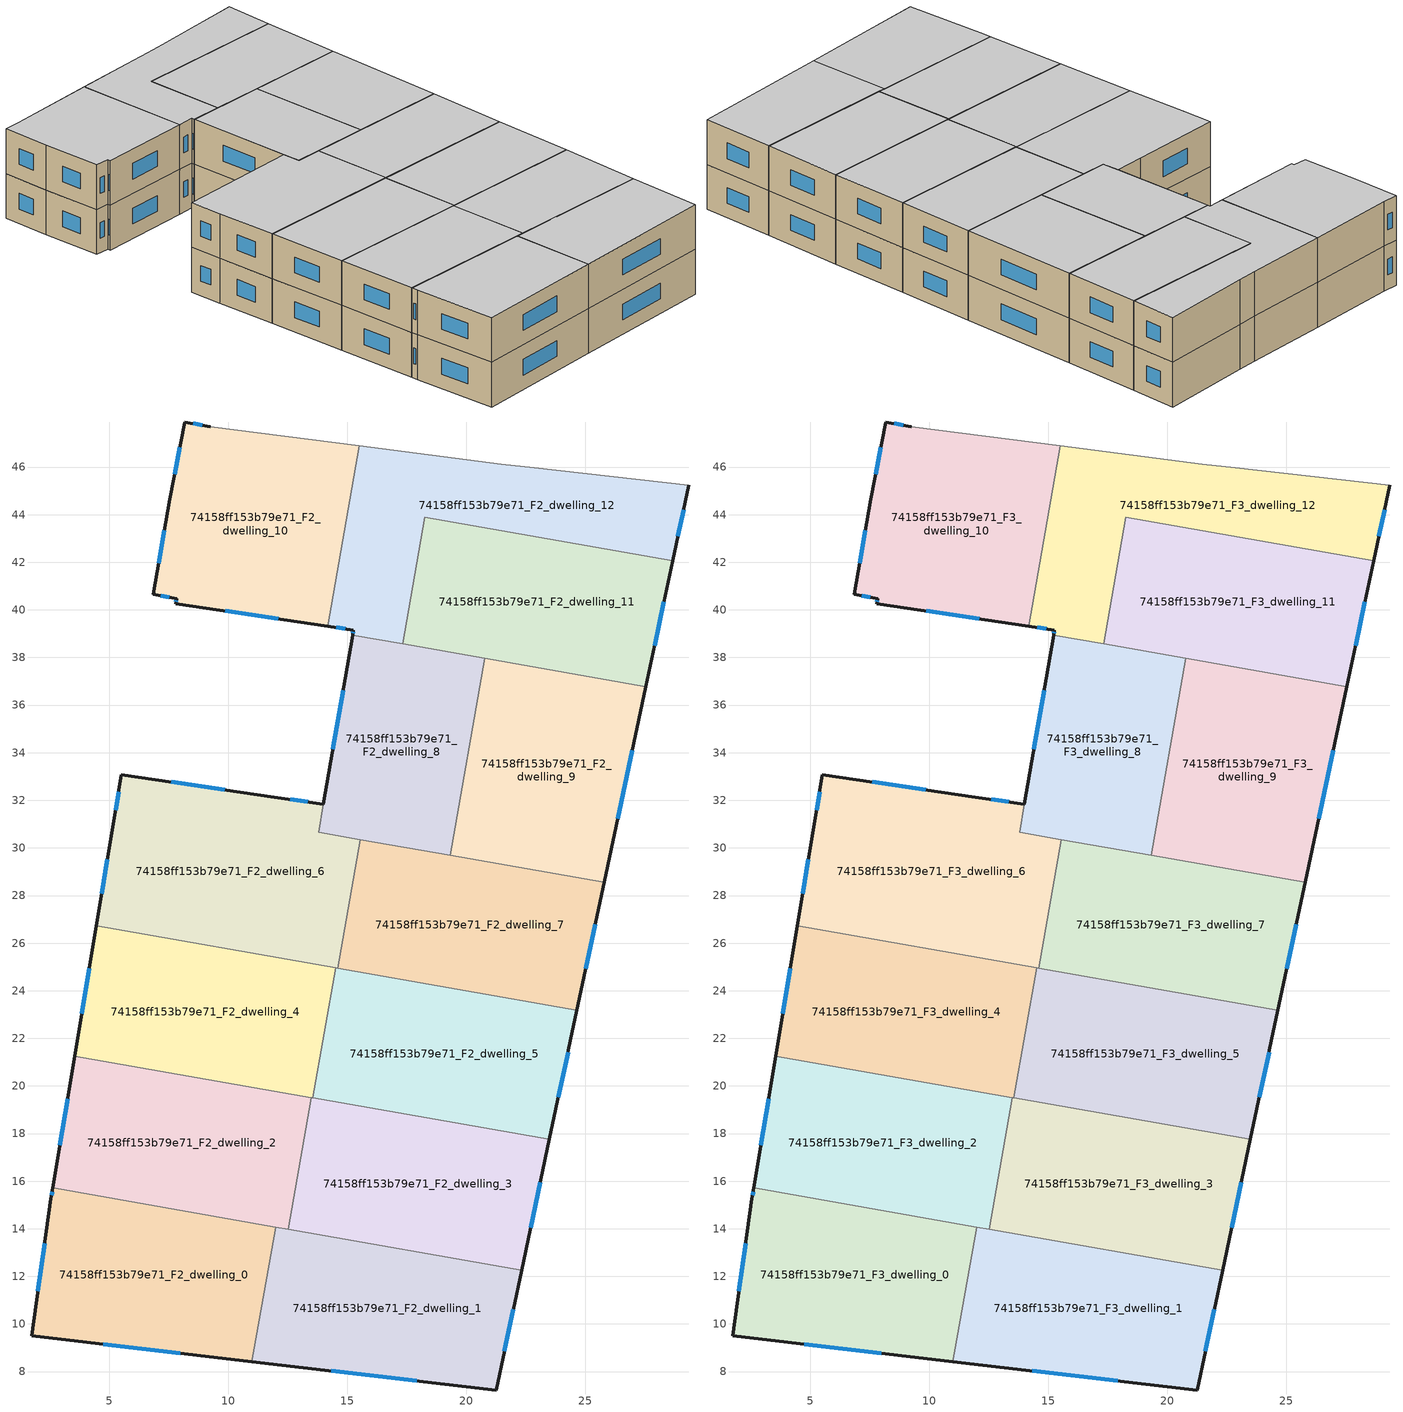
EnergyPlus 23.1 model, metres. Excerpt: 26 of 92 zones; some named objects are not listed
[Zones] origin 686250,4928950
74158ff153b79e71_F2_dwelling_0
 floor to 74158ff153b79e71_F1_dwelling_0 (EU_floor_Construction): 11.98,14.07 10.99,8.42 1.74,9.5 2.55,15.25 2.63,15.71 z6
 wall outside (EU_wall_Construction): 2.63,15.71 2.55,15.25 1.74,9.5 10.99,8.42 z6:9
 wall to 74158ff153b79e71_F2_dwelling_1 (EU_wall_Construction): 10.99,8.42 11.98,14.07 z6:9
 wall to 74158ff153b79e71_F2_dwelling_2 (EU_wall_Construction): 11.98,14.07 2.63,15.71 z6:9
 window (EU_Window_Construction): 4.75,9.15 7.98,8.77 / 2.29,13.38 2,11.37 / 2.6,15.56 2.57,15.4 z6.98:8.02
74158ff153b79e71_F2_dwelling_1
 floor to 74158ff153b79e71_F1_dwelling_1 (EU_floor_Construction): 22.32,12.25 21.25,7.22 10.99,8.42 11.98,14.07 z6
 wall outside (EU_wall_Construction): 10.99,8.42 21.25,7.22 22.32,12.25 z6:9
 wall to 74158ff153b79e71_F2_dwelling_3 (EU_wall_Construction): 22.32,12.25 12.51,13.98 z6:9
 wall to 74158ff153b79e71_F2_dwelling_2 (EU_wall_Construction): 12.51,13.98 11.99,14.07 z6:9
 window (EU_Window_Construction): 14.33,8.03 17.91,7.61 / 21.6,8.86 21.97,10.62 z6.98:8.02
74158ff153b79e71_F2_dwelling_10
 floor to 74158ff153b79e71_F1_dwelling_10 (EU_floor_Construction): 15.51,46.89 14.17,39.32 7.79,40.26 7.83,40.47 6.85,40.66 7.54,44.64 8.17,47.89 9.25,47.7 z6
 wall outside (EU_wall_Construction): 9.25,47.7 8.17,47.89 7.54,44.64 6.85,40.66 7.83,40.47 7.79,40.26 14.17,39.32 z6:9
 wall adiabatic (EU_wall_Construction): 15.51,46.89 9.25,47.7 z6:9
 wall to 74158ff153b79e71_F2_dwelling_12 (EU_wall_Construction): 14.17,39.32 15.51,46.89 z6:9
 window (EU_Window_Construction): 9.87,39.96 12.1,39.62 / 7.82,40.41 7.8,40.33 / 7.17,40.6 7.51,40.54 / 7.32,43.35 7.08,41.96 / 7.97,46.84 7.75,45.7 / 8.9,47.77 8.52,47.83 z6.98:8.02
74158ff153b79e71_F2_dwelling_11
 floor to 74158ff153b79e71_F1_dwelling_11 (EU_floor_Construction): 28.67,42.06 27.55,36.78 17.32,38.57 18.26,43.89 z6
 wall outside (EU_wall_Construction): 27.55,36.78 28.67,42.06 z6:9
 wall to 74158ff153b79e71_F2_dwelling_12 (EU_wall_Construction): 28.67,42.06 18.26,43.89 17.32,38.57 z6:9
 wall to 74158ff153b79e71_F2_dwelling_9 (EU_wall_Construction): 20.78,37.97 27.55,36.78 z6:9
 wall to 74158ff153b79e71_F2_dwelling_8 (EU_wall_Construction): 17.32,38.57 20.78,37.97 z6:9
 window (EU_Window_Construction): 27.91,38.5 28.31,40.34 z6.98:8.02
74158ff153b79e71_F2_dwelling_12
 floor to 74158ff153b79e71_F1_dwelling_12 (EU_floor_Construction): 29.35,45.24 28.67,42.06 18.26,43.89 17.32,38.57 15.22,38.94 15.26,39.15 14.17,39.32 15.51,46.89 21.46,46.12 22.86,45.96 z6
 wall outside (EU_wall_Construction): 28.67,42.06 29.35,45.24 / 14.17,39.32 15.26,39.15 15.22,38.94 z6:9
 wall adiabatic (EU_wall_Construction): 29.35,45.24 22.86,45.96 21.46,46.12 15.51,46.89 z6:9
 wall to 74158ff153b79e71_F2_dwelling_8 (EU_wall_Construction): 15.22,38.94 17.32,38.57 z6:9
 window (EU_Window_Construction): 28.89,43.09 29.13,44.21 / 15.25,39.09 15.24,39.01 / 14.53,39.26 14.91,39.21 z6.98:8.02
74158ff153b79e71_F2_dwelling_2
 floor to 74158ff153b79e71_F1_dwelling_2 (EU_floor_Construction): 13.48,19.51 12.51,13.98 2.63,15.71 3.55,21.25 z6
 wall outside (EU_wall_Construction): 3.55,21.25 2.63,15.71 z6:9
 wall to 74158ff153b79e71_F2_dwelling_3 (EU_wall_Construction): 12.51,13.98 13.48,19.51 z6:9
 wall to 74158ff153b79e71_F2_dwelling_4 (EU_wall_Construction): 13.48,19.51 3.55,21.25 z6:9
 window (EU_Window_Construction): 3.25,19.45 2.93,17.51 z6.98:8.02
74158ff153b79e71_F2_dwelling_3
 floor to 74158ff153b79e71_F1_dwelling_3 (EU_floor_Construction): 23.49,17.75 22.32,12.25 12.51,13.98 13.48,19.51 z6
 wall outside (EU_wall_Construction): 22.32,12.25 23.49,17.75 z6:9
 wall to 74158ff153b79e71_F2_dwelling_5 (EU_wall_Construction): 23.49,17.75 13.56,19.5 z6:9
 wall to 74158ff153b79e71_F2_dwelling_4 (EU_wall_Construction): 13.56,19.5 13.48,19.51 z6:9
 window (EU_Window_Construction): 22.7,14.04 23.11,15.96 z6.98:8.02
74158ff153b79e71_F2_dwelling_4
 floor to 74158ff153b79e71_F1_dwelling_4 (EU_floor_Construction): 14.52,24.96 13.56,19.5 3.55,21.25 4.46,26.73 z6
 wall outside (EU_wall_Construction): 4.46,26.73 3.55,21.25 z6:9
 wall to 74158ff153b79e71_F2_dwelling_5 (EU_wall_Construction): 13.56,19.5 14.52,24.96 z6:9
 wall to 74158ff153b79e71_F2_dwelling_6 (EU_wall_Construction): 14.52,24.96 4.46,26.73 z6:9
 window (EU_Window_Construction): 4.16,24.95 3.85,23.04 z6.98:8.02
74158ff153b79e71_F2_dwelling_5
 floor to 74158ff153b79e71_F1_dwelling_5 (EU_floor_Construction): 24.65,23.18 23.49,17.75 13.56,19.5 14.52,24.96 z6
 wall outside (EU_wall_Construction): 23.49,17.75 24.65,23.18 z6:9
 wall to 74158ff153b79e71_F2_dwelling_7 (EU_wall_Construction): 24.65,23.18 14.59,24.95 z6:9
 wall to 74158ff153b79e71_F2_dwelling_6 (EU_wall_Construction): 14.59,24.95 14.52,24.96 z6:9
 window (EU_Window_Construction): 23.87,19.52 24.27,21.42 z6.98:8.02
74158ff153b79e71_F2_dwelling_6
 floor to 74158ff153b79e71_F1_dwelling_6 (EU_floor_Construction): 14,31.83 13.8,30.66 15.54,30.35 14.59,24.95 4.46,26.73 5.15,30.87 5.51,33.08 11.94,32.13 z6
 wall outside (EU_wall_Construction): 14,31.83 11.94,32.13 5.51,33.08 5.15,30.87 4.46,26.73 z6:9
 wall to 74158ff153b79e71_F2_dwelling_8 (EU_wall_Construction): 13.8,30.66 14,31.83 / 15.54,30.35 13.8,30.65 z6:9
 wall to 74158ff153b79e71_F2_dwelling_7 (EU_wall_Construction): 14.59,24.95 15.54,30.35 z6:9
 window (EU_Window_Construction): 4.93,29.52 4.69,28.07 / 5.39,32.36 5.27,31.59 / 9.85,32.44 7.6,32.78 / 13.33,31.93 12.61,32.04 z6.98:8.02
74158ff153b79e71_F2_dwelling_7
 floor to 74158ff153b79e71_F1_dwelling_7 (EU_floor_Construction): 25.79,28.55 24.65,23.18 14.59,24.95 15.54,30.35 z6
 wall outside (EU_wall_Construction): 24.65,23.18 25.79,28.55 z6:9
 wall to 74158ff153b79e71_F2_dwelling_9 (EU_wall_Construction): 25.79,28.55 19.32,29.68 z6:9
 wall to 74158ff153b79e71_F2_dwelling_8 (EU_wall_Construction): 19.32,29.68 15.54,30.35 z6:9
 window (EU_Window_Construction): 25.02,24.93 25.42,26.8 z6.98:8.02
74158ff153b79e71_F2_dwelling_8
 floor to 74158ff153b79e71_F1_dwelling_8 (EU_floor_Construction): 20.78,37.97 19.32,29.68 13.8,30.65 15.22,38.94 z6
 wall outside (EU_wall_Construction): 15.22,38.94 14,31.84 z6:9
 wall to 74158ff153b79e71_F2_dwelling_9 (EU_wall_Construction): 19.32,29.68 20.78,37.97 z6:9
 window (EU_Window_Construction): 14.83,36.63 14.4,34.15 z6.98:8.02
74158ff153b79e71_F2_dwelling_9
 floor to 74158ff153b79e71_F1_dwelling_9 (EU_floor_Construction): 27.55,36.78 25.79,28.55 19.32,29.68 20.78,37.97 z6
 wall outside (EU_wall_Construction): 25.79,28.55 27.55,36.78 z6:9
 window (EU_Window_Construction): 26.36,31.22 26.98,34.1 z6.98:8.02
74158ff153b79e71_F3_dwelling_0
 floor to 74158ff153b79e71_F2_dwelling_0 (EU_floor_Construction): 11.98,14.07 10.99,8.42 1.74,9.5 2.55,15.25 2.63,15.71 z9
 wall outside (EU_wall_Construction): 2.63,15.71 2.55,15.25 1.74,9.5 10.99,8.42 z9:12
 wall to 74158ff153b79e71_F3_dwelling_1 (EU_wall_Construction): 10.99,8.42 11.98,14.07 z9:12
 wall to 74158ff153b79e71_F3_dwelling_2 (EU_wall_Construction): 11.98,14.07 2.63,15.71 z9:12
 window (EU_Window_Construction): 4.75,9.15 7.98,8.77 / 2.29,13.38 2,11.37 / 2.6,15.56 2.57,15.4 z9.98:11.02
 ceiling to 74158ff153b79e71_F4_dwelling_0 (EU_floor_Construction): 10.99,8.42 11.98,14.07 2.63,15.71 2.55,15.25 1.74,9.5 z12
74158ff153b79e71_F3_dwelling_1
 floor to 74158ff153b79e71_F2_dwelling_1 (EU_floor_Construction): 22.32,12.25 21.25,7.22 10.99,8.42 11.98,14.07 z9
 wall outside (EU_wall_Construction): 10.99,8.42 21.25,7.22 22.32,12.25 z9:12
 wall to 74158ff153b79e71_F3_dwelling_3 (EU_wall_Construction): 22.32,12.25 12.51,13.98 z9:12
 wall to 74158ff153b79e71_F3_dwelling_2 (EU_wall_Construction): 12.51,13.98 11.99,14.07 z9:12
 window (EU_Window_Construction): 14.33,8.03 17.91,7.61 / 21.6,8.86 21.97,10.62 z9.98:11.02
 ceiling to 74158ff153b79e71_F4_dwelling_1 (EU_floor_Construction): 21.25,7.22 22.32,12.25 11.98,14.07 10.99,8.42 z12
74158ff153b79e71_F3_dwelling_10
 floor to 74158ff153b79e71_F2_dwelling_10 (EU_floor_Construction): 15.51,46.89 14.17,39.32 7.79,40.26 7.83,40.47 6.85,40.66 7.54,44.64 8.17,47.89 9.25,47.7 z9
 wall outside (EU_wall_Construction): 9.25,47.7 8.17,47.89 7.54,44.64 6.85,40.66 7.83,40.47 7.79,40.26 14.17,39.32 z9:12
 wall adiabatic (EU_wall_Construction): 15.51,46.89 9.25,47.7 z9:12
 wall to 74158ff153b79e71_F3_dwelling_12 (EU_wall_Construction): 14.17,39.32 15.51,46.89 z9:12
 window (EU_Window_Construction): 9.87,39.96 12.1,39.62 / 7.82,40.41 7.8,40.33 / 7.17,40.6 7.51,40.54 / 7.32,43.35 7.08,41.96 / 7.97,46.84 7.75,45.7 / 8.9,47.77 8.52,47.83 z9.98:11.02
 ceiling to 74158ff153b79e71_F4_dwelling_10 (EU_floor_Construction): 14.17,39.32 15.51,46.89 9.25,47.7 8.17,47.89 7.54,44.64 6.85,40.66 7.83,40.47 7.79,40.26 z12
74158ff153b79e71_F3_dwelling_11
 floor to 74158ff153b79e71_F2_dwelling_11 (EU_floor_Construction): 28.67,42.06 27.55,36.78 17.32,38.57 18.26,43.89 z9
 wall outside (EU_wall_Construction): 27.55,36.78 28.67,42.06 z9:12
 wall to 74158ff153b79e71_F3_dwelling_12 (EU_wall_Construction): 28.67,42.06 18.26,43.89 17.32,38.57 z9:12
 wall to 74158ff153b79e71_F3_dwelling_9 (EU_wall_Construction): 20.78,37.97 27.55,36.78 z9:12
 wall to 74158ff153b79e71_F3_dwelling_8 (EU_wall_Construction): 17.32,38.57 20.78,37.97 z9:12
 window (EU_Window_Construction): 27.91,38.5 28.31,40.34 z9.98:11.02
 ceiling to 74158ff153b79e71_F4_dwelling_11 (EU_floor_Construction): 27.55,36.78 28.67,42.06 18.26,43.89 17.32,38.57 z12
74158ff153b79e71_F3_dwelling_12
 floor to 74158ff153b79e71_F2_dwelling_12 (EU_floor_Construction): 29.35,45.24 28.67,42.06 18.26,43.89 17.32,38.57 15.22,38.94 15.26,39.15 14.17,39.32 15.51,46.89 21.46,46.12 22.86,45.96 z9
 wall outside (EU_wall_Construction): 28.67,42.06 29.35,45.24 / 14.17,39.32 15.26,39.15 15.22,38.94 z9:12
 wall adiabatic (EU_wall_Construction): 29.35,45.24 22.86,45.96 21.46,46.12 15.51,46.89 z9:12
 wall to 74158ff153b79e71_F3_dwelling_8 (EU_wall_Construction): 15.22,38.94 17.32,38.57 z9:12
 window (EU_Window_Construction): 28.89,43.09 29.13,44.21 / 15.25,39.09 15.24,39.01 / 14.53,39.26 14.91,39.21 z9.98:11.02
 ceiling to 74158ff153b79e71_F4_dwelling_12 (EU_floor_Construction): 28.67,42.06 29.35,45.24 22.86,45.96 21.46,46.12 15.51,46.89 14.17,39.32 15.26,39.15 15.22,38.94 17.32,38.57 18.26,43.89 z12
74158ff153b79e71_F3_dwelling_2
 floor to 74158ff153b79e71_F2_dwelling_2 (EU_floor_Construction): 13.48,19.51 12.51,13.98 2.63,15.71 3.55,21.25 z9
 wall outside (EU_wall_Construction): 3.55,21.25 2.63,15.71 z9:12
 wall to 74158ff153b79e71_F3_dwelling_3 (EU_wall_Construction): 12.51,13.98 13.48,19.51 z9:12
 wall to 74158ff153b79e71_F3_dwelling_4 (EU_wall_Construction): 13.48,19.51 3.55,21.25 z9:12
 window (EU_Window_Construction): 3.25,19.45 2.93,17.51 z9.98:11.02
 ceiling to 74158ff153b79e71_F4_dwelling_2 (EU_floor_Construction): 12.51,13.98 13.48,19.51 3.55,21.25 2.63,15.71 z12
74158ff153b79e71_F3_dwelling_3
 floor to 74158ff153b79e71_F2_dwelling_3 (EU_floor_Construction): 23.49,17.75 22.32,12.25 12.51,13.98 13.48,19.51 z9
 wall outside (EU_wall_Construction): 22.32,12.25 23.49,17.75 z9:12
 wall to 74158ff153b79e71_F3_dwelling_5 (EU_wall_Construction): 23.49,17.75 13.56,19.5 z9:12
 wall to 74158ff153b79e71_F3_dwelling_4 (EU_wall_Construction): 13.56,19.5 13.48,19.51 z9:12
 window (EU_Window_Construction): 22.7,14.04 23.11,15.96 z9.98:11.02
 ceiling to 74158ff153b79e71_F4_dwelling_3 (EU_floor_Construction): 22.32,12.25 23.49,17.75 13.48,19.51 12.51,13.98 z12
74158ff153b79e71_F3_dwelling_4
 floor to 74158ff153b79e71_F2_dwelling_4 (EU_floor_Construction): 14.52,24.96 13.56,19.5 3.55,21.25 4.46,26.73 z9
 wall outside (EU_wall_Construction): 4.46,26.73 3.55,21.25 z9:12
 wall to 74158ff153b79e71_F3_dwelling_5 (EU_wall_Construction): 13.56,19.5 14.52,24.96 z9:12
 wall to 74158ff153b79e71_F3_dwelling_6 (EU_wall_Construction): 14.52,24.96 4.46,26.73 z9:12
 window (EU_Window_Construction): 4.16,24.95 3.85,23.04 z9.98:11.02
 ceiling to 74158ff153b79e71_F4_dwelling_4 (EU_floor_Construction): 13.56,19.5 14.52,24.96 4.46,26.73 3.55,21.25 z12
74158ff153b79e71_F3_dwelling_5
 floor to 74158ff153b79e71_F2_dwelling_5 (EU_floor_Construction): 24.65,23.18 23.49,17.75 13.56,19.5 14.52,24.96 z9
 wall outside (EU_wall_Construction): 23.49,17.75 24.65,23.18 z9:12
 wall to 74158ff153b79e71_F3_dwelling_7 (EU_wall_Construction): 24.65,23.18 14.59,24.95 z9:12
 wall to 74158ff153b79e71_F3_dwelling_6 (EU_wall_Construction): 14.59,24.95 14.52,24.96 z9:12
 window (EU_Window_Construction): 23.87,19.52 24.27,21.42 z9.98:11.02
 ceiling to 74158ff153b79e71_F4_dwelling_5 (EU_floor_Construction): 23.49,17.75 24.65,23.18 14.52,24.96 13.56,19.5 z12
74158ff153b79e71_F3_dwelling_6
 floor to 74158ff153b79e71_F2_dwelling_6 (EU_floor_Construction): 14,31.83 13.8,30.66 15.54,30.35 14.59,24.95 4.46,26.73 5.15,30.87 5.51,33.08 11.94,32.13 z9
 wall outside (EU_wall_Construction): 14,31.83 11.94,32.13 5.51,33.08 5.15,30.87 4.46,26.73 z9:12
 wall to 74158ff153b79e71_F3_dwelling_8 (EU_wall_Construction): 13.8,30.66 14,31.83 / 15.54,30.35 13.8,30.65 z9:12
 wall to 74158ff153b79e71_F3_dwelling_7 (EU_wall_Construction): 14.59,24.95 15.54,30.35 z9:12
 window (EU_Window_Construction): 4.93,29.52 4.69,28.07 / 5.39,32.36 5.27,31.59 / 9.85,32.44 7.6,32.78 / 13.33,31.93 12.61,32.04 z9.98:11.02
 ceiling to 74158ff153b79e71_F4_dwelling_6 (EU_floor_Construction): 14.59,24.95 15.54,30.35 13.8,30.66 14,31.83 11.94,32.13 5.51,33.08 5.15,30.87 4.46,26.73 z12
74158ff153b79e71_F3_dwelling_7
 floor to 74158ff153b79e71_F2_dwelling_7 (EU_floor_Construction): 25.79,28.55 24.65,23.18 14.59,24.95 15.54,30.35 z9
 wall outside (EU_wall_Construction): 24.65,23.18 25.79,28.55 z9:12
 wall to 74158ff153b79e71_F3_dwelling_9 (EU_wall_Construction): 25.79,28.55 19.32,29.68 z9:12
 wall to 74158ff153b79e71_F3_dwelling_8 (EU_wall_Construction): 19.32,29.68 15.54,30.35 z9:12
 window (EU_Window_Construction): 25.02,24.93 25.42,26.8 z9.98:11.02
 ceiling to 74158ff153b79e71_F4_dwelling_7 (EU_floor_Construction): 24.65,23.18 25.79,28.55 15.54,30.35 14.59,24.95 z12
74158ff153b79e71_F3_dwelling_8
 floor to 74158ff153b79e71_F2_dwelling_8 (EU_floor_Construction): 20.78,37.97 19.32,29.68 13.8,30.65 15.22,38.94 z9
 wall outside (EU_wall_Construction): 15.22,38.94 14,31.84 z9:12
 wall to 74158ff153b79e71_F3_dwelling_9 (EU_wall_Construction): 19.32,29.68 20.78,37.97 z9:12
 window (EU_Window_Construction): 14.83,36.63 14.4,34.15 z9.98:11.02
 ceiling to 74158ff153b79e71_F4_dwelling_8 (EU_floor_Construction): 19.32,29.68 20.78,37.97 15.22,38.94 13.8,30.65 z12
74158ff153b79e71_F3_dwelling_9
 floor to 74158ff153b79e71_F2_dwelling_9 (EU_floor_Construction): 27.55,36.78 25.79,28.55 19.32,29.68 20.78,37.97 z9
 wall outside (EU_wall_Construction): 25.79,28.55 27.55,36.78 z9:12
 window (EU_Window_Construction): 26.36,31.22 26.98,34.1 z9.98:11.02
 ceiling to 74158ff153b79e71_F4_dwelling_9 (EU_floor_Construction): 25.79,28.55 27.55,36.78 20.78,37.97 19.32,29.68 z12
[Building]
EU S2 Campaign: North Axis=0; Terrain=City; Solar Distribution=FullExterior
[Site:Location]
Bologna: Latitude=44.5; Longitude=11.25; Time Zone=1; Elevation=37
[SizingPeriod:WeatherFileDays]
AnnualSizingPeriod: Begin Month=1; Begin Day of Month=1; End Month=12; End Day of Month=31; Day of Week for Start Day=Monday; Use Weather File Daylight Saving Period=No; Use Weather File Rain and Snow Indicators=No
[MATERIAL]
EU_InternalMass_Material: Roughness=MediumRough; Thickness=0.1; Conductivity=1; Density=1800; Specific Heat=900; Thermal Absorptance=0.9; Solar Absorptance=0.7; Visible Absorptance=0.7
[MATERIAL:NOMASS] Roughness=MediumRough; Thermal Absorptance=0.9; Solar Absorptance=0.7; Visible Absorptance=0.7
Name | Thermal Resistance
EU_wall_NoMass | 0.905828
EU_floor_NoMass | 0.67114
[WINDOWMATERIAL:SIMPLEGLAZINGSYSTEM]
EU_Window_SimpleGlazing: UFactor=4.52486; Solar Heat Gain Coefficient=0.85; Visible Transmittance=0.85
[CONSTRUCTION]
EU_wall_Construction: EU_wall_NoMass
EU_floor_Construction: EU_floor_NoMass
EU_Window_Construction: EU_Window_SimpleGlazing
EU_InternalMass_Construction: EU_InternalMass_Material
[ZONE] Type=1; Multiplier=1; Ceiling Height=autocalculate; Floor Area=autocalculate; Part of Total Floor Area=Yes
Name | Volume
74158ff153b79e71_F2_dwelling_0; 74158ff153b79e71_F3_dwelling_0 | 169.564
74158ff153b79e71_F2_dwelling_1; 74158ff153b79e71_F3_dwelling_1 | 169.556
74158ff153b79e71_F2_dwelling_10; 74158ff153b79e71_F3_dwelling_10; 74158ff153b79e71_F2_dwelling_9; 74158ff153b79e71_F3_dwelling_9 | 169.582
74158ff153b79e71_F2_dwelling_11; 74158ff153b79e71_F3_dwelling_11; 74158ff153b79e71_F2_dwelling_2; 74158ff153b79e71_F3_dwelling_2 | 169.586
74158ff153b79e71_F2_dwelling_12; 74158ff153b79e71_F3_dwelling_12 | 169.594
74158ff153b79e71_F2_dwelling_3; 74158ff153b79e71_F3_dwelling_3 | 169.589
74158ff153b79e71_F2_dwelling_4; 74158ff153b79e71_F3_dwelling_4 | 169.592
74158ff153b79e71_F2_dwelling_5; 74158ff153b79e71_F3_dwelling_5 | 169.6
74158ff153b79e71_F2_dwelling_6; 74158ff153b79e71_F3_dwelling_6 | 197.259
74158ff153b79e71_F2_dwelling_7; 74158ff153b79e71_F3_dwelling_7 | 169.577
74158ff153b79e71_F2_dwelling_8; 74158ff153b79e71_F3_dwelling_8 | 141.859
[INTERNALMASS] Construction=EU_InternalMass_Construction
Name | Zone or ZoneList | Surface Area
74158ff153b79e71_F2_dwelling_0_EU_InternalMass | 74158ff153b79e71_F2_dwelling_0 | 56.521
74158ff153b79e71_F2_dwelling_1_EU_InternalMass | 74158ff153b79e71_F2_dwelling_1 | 56.5182
74158ff153b79e71_F2_dwelling_2_EU_InternalMass | 74158ff153b79e71_F2_dwelling_2 | 56.5286
74158ff153b79e71_F2_dwelling_3_EU_InternalMass | 74158ff153b79e71_F2_dwelling_3 | 56.5304
74158ff153b79e71_F2_dwelling_4_EU_InternalMass | 74158ff153b79e71_F2_dwelling_4 | 56.5289
74158ff153b79e71_F2_dwelling_5_EU_InternalMass | 74158ff153b79e71_F2_dwelling_5 | 56.5329
74158ff153b79e71_F2_dwelling_6_EU_InternalMass | 74158ff153b79e71_F2_dwelling_6 | 65.7533
74158ff153b79e71_F2_dwelling_7_EU_InternalMass | 74158ff153b79e71_F2_dwelling_7 | 56.525
74158ff153b79e71_F2_dwelling_8_EU_InternalMass | 74158ff153b79e71_F2_dwelling_8 | 47.3033
74158ff153b79e71_F2_dwelling_9_EU_InternalMass | 74158ff153b79e71_F2_dwelling_9 | 56.5257
74158ff153b79e71_F2_dwelling_10_EU_InternalMass | 74158ff153b79e71_F2_dwelling_10 | 56.5282
74158ff153b79e71_F2_dwelling_11_EU_InternalMass | 74158ff153b79e71_F2_dwelling_11 | 56.5307
74158ff153b79e71_F2_dwelling_12_EU_InternalMass | 74158ff153b79e71_F2_dwelling_12 | 56.5314
74158ff153b79e71_F3_dwelling_0_EU_InternalMass | 74158ff153b79e71_F3_dwelling_0 | 56.521
74158ff153b79e71_F3_dwelling_1_EU_InternalMass | 74158ff153b79e71_F3_dwelling_1 | 56.5182
74158ff153b79e71_F3_dwelling_2_EU_InternalMass | 74158ff153b79e71_F3_dwelling_2 | 56.5286
74158ff153b79e71_F3_dwelling_3_EU_InternalMass | 74158ff153b79e71_F3_dwelling_3 | 56.5304
74158ff153b79e71_F3_dwelling_4_EU_InternalMass | 74158ff153b79e71_F3_dwelling_4 | 56.5289
74158ff153b79e71_F3_dwelling_5_EU_InternalMass | 74158ff153b79e71_F3_dwelling_5 | 56.5329
74158ff153b79e71_F3_dwelling_6_EU_InternalMass | 74158ff153b79e71_F3_dwelling_6 | 65.7533
74158ff153b79e71_F3_dwelling_7_EU_InternalMass | 74158ff153b79e71_F3_dwelling_7 | 56.525
74158ff153b79e71_F3_dwelling_8_EU_InternalMass | 74158ff153b79e71_F3_dwelling_8 | 47.3033
74158ff153b79e71_F3_dwelling_9_EU_InternalMass | 74158ff153b79e71_F3_dwelling_9 | 56.5257
74158ff153b79e71_F3_dwelling_10_EU_InternalMass | 74158ff153b79e71_F3_dwelling_10 | 56.5282
74158ff153b79e71_F3_dwelling_11_EU_InternalMass | 74158ff153b79e71_F3_dwelling_11 | 56.5307
74158ff153b79e71_F3_dwelling_12_EU_InternalMass | 74158ff153b79e71_F3_dwelling_12 | 56.5314
[OTHEREQUIPMENT] Fuel Type=Electricity; Design Level Calculation Method=Watts/Area; Power per Zone Floor Area=1; Fraction Latent=0; Fraction Radiant=0; Fraction Lost=0; Carbon Dioxide Generation Rate=0; EndUse Subcategory=EU_Step8_InternalGains
Name | Zone or ZoneList or Space or SpaceList | Schedule
EU_Step8_InternalGain_74158ff153b79e71_F2_dwelling_0_f000 | 74158ff153b79e71_F2_dwelling_0 | EU_Step8_GainSchedule_74158ff153b79e71_F2_dwelling_0_f000
EU_Step8_InternalGain_74158ff153b79e71_F2_dwelling_1_f000 | 74158ff153b79e71_F2_dwelling_1 | EU_Step8_GainSchedule_74158ff153b79e71_F2_dwelling_1_f000
EU_Step8_InternalGain_74158ff153b79e71_F2_dwelling_2_f000 | 74158ff153b79e71_F2_dwelling_2 | EU_Step8_GainSchedule_74158ff153b79e71_F2_dwelling_2_f000
EU_Step8_InternalGain_74158ff153b79e71_F2_dwelling_3_f000 | 74158ff153b79e71_F2_dwelling_3 | EU_Step8_GainSchedule_74158ff153b79e71_F2_dwelling_3_f000
EU_Step8_InternalGain_74158ff153b79e71_F2_dwelling_4_f000 | 74158ff153b79e71_F2_dwelling_4 | EU_Step8_GainSchedule_74158ff153b79e71_F2_dwelling_4_f000
EU_Step8_InternalGain_74158ff153b79e71_F2_dwelling_5_f000 | 74158ff153b79e71_F2_dwelling_5 | EU_Step8_GainSchedule_74158ff153b79e71_F2_dwelling_5_f000
EU_Step8_InternalGain_74158ff153b79e71_F2_dwelling_6_f000 | 74158ff153b79e71_F2_dwelling_6 | EU_Step8_GainSchedule_74158ff153b79e71_F2_dwelling_6_f000
EU_Step8_InternalGain_74158ff153b79e71_F2_dwelling_7_f000 | 74158ff153b79e71_F2_dwelling_7 | EU_Step8_GainSchedule_74158ff153b79e71_F2_dwelling_7_f000
EU_Step8_InternalGain_74158ff153b79e71_F2_dwelling_8_f000 | 74158ff153b79e71_F2_dwelling_8 | EU_Step8_GainSchedule_74158ff153b79e71_F2_dwelling_8_f000
EU_Step8_InternalGain_74158ff153b79e71_F2_dwelling_9_f000 | 74158ff153b79e71_F2_dwelling_9 | EU_Step8_GainSchedule_74158ff153b79e71_F2_dwelling_9_f000
EU_Step8_InternalGain_74158ff153b79e71_F2_dwelling_10_f000 | 74158ff153b79e71_F2_dwelling_10 | EU_Step8_GainSchedule_74158ff153b79e71_F2_dwelling_10_f000
EU_Step8_InternalGain_74158ff153b79e71_F2_dwelling_11_f000 | 74158ff153b79e71_F2_dwelling_11 | EU_Step8_GainSchedule_74158ff153b79e71_F2_dwelling_11_f000
EU_Step8_InternalGain_74158ff153b79e71_F2_dwelling_12_f000 | 74158ff153b79e71_F2_dwelling_12 | EU_Step8_GainSchedule_74158ff153b79e71_F2_dwelling_12_f000
EU_Step8_InternalGain_74158ff153b79e71_F3_dwelling_0_f000 | 74158ff153b79e71_F3_dwelling_0 | EU_Step8_GainSchedule_74158ff153b79e71_F3_dwelling_0_f000
EU_Step8_InternalGain_74158ff153b79e71_F3_dwelling_1_f000 | 74158ff153b79e71_F3_dwelling_1 | EU_Step8_GainSchedule_74158ff153b79e71_F3_dwelling_1_f000
EU_Step8_InternalGain_74158ff153b79e71_F3_dwelling_2_f000 | 74158ff153b79e71_F3_dwelling_2 | EU_Step8_GainSchedule_74158ff153b79e71_F3_dwelling_2_f000
EU_Step8_InternalGain_74158ff153b79e71_F3_dwelling_3_f000 | 74158ff153b79e71_F3_dwelling_3 | EU_Step8_GainSchedule_74158ff153b79e71_F3_dwelling_3_f000
EU_Step8_InternalGain_74158ff153b79e71_F3_dwelling_4_f000 | 74158ff153b79e71_F3_dwelling_4 | EU_Step8_GainSchedule_74158ff153b79e71_F3_dwelling_4_f000
EU_Step8_InternalGain_74158ff153b79e71_F3_dwelling_5_f000 | 74158ff153b79e71_F3_dwelling_5 | EU_Step8_GainSchedule_74158ff153b79e71_F3_dwelling_5_f000
EU_Step8_InternalGain_74158ff153b79e71_F3_dwelling_6_f000 | 74158ff153b79e71_F3_dwelling_6 | EU_Step8_GainSchedule_74158ff153b79e71_F3_dwelling_6_f000
EU_Step8_InternalGain_74158ff153b79e71_F3_dwelling_7_f000 | 74158ff153b79e71_F3_dwelling_7 | EU_Step8_GainSchedule_74158ff153b79e71_F3_dwelling_7_f000
EU_Step8_InternalGain_74158ff153b79e71_F3_dwelling_8_f000 | 74158ff153b79e71_F3_dwelling_8 | EU_Step8_GainSchedule_74158ff153b79e71_F3_dwelling_8_f000
EU_Step8_InternalGain_74158ff153b79e71_F3_dwelling_9_f000 | 74158ff153b79e71_F3_dwelling_9 | EU_Step8_GainSchedule_74158ff153b79e71_F3_dwelling_9_f000
EU_Step8_InternalGain_74158ff153b79e71_F3_dwelling_10_f000 | 74158ff153b79e71_F3_dwelling_10 | EU_Step8_GainSchedule_74158ff153b79e71_F3_dwelling_10_f000
EU_Step8_InternalGain_74158ff153b79e71_F3_dwelling_11_f000 | 74158ff153b79e71_F3_dwelling_11 | EU_Step8_GainSchedule_74158ff153b79e71_F3_dwelling_11_f000
EU_Step8_InternalGain_74158ff153b79e71_F3_dwelling_12_f000 | 74158ff153b79e71_F3_dwelling_12 | EU_Step8_GainSchedule_74158ff153b79e71_F3_dwelling_12_f000
[ZONEVENTILATION:DESIGNFLOWRATE] Schedule=EU_AlwaysOn; Design Flow Rate Calculation Method=AirChanges/Hour; Air Changes per Hour=0.73129; Ventilation Type=Natural; Fan Pressure Rise=0; Fan Total Efficiency=1; Constant Term Coefficient=1; Temperature Term Coefficient=0; Velocity Term Coefficient=0; Velocity Squared Term Coefficient=0; Minimum Indoor Temperature=-100; Maximum Indoor Temperature=100; Delta Temperature=-100; Minimum Outdoor Temperature=-100; Maximum Outdoor Temperature=100; Maximum Wind Speed=40
Name | Zone or ZoneList or Space or SpaceList
EU_ConstantAir_74158ff153b79e71_F2_dwelling_0 | 74158ff153b79e71_F2_dwelling_0
EU_ConstantAir_74158ff153b79e71_F2_dwelling_1 | 74158ff153b79e71_F2_dwelling_1
EU_ConstantAir_74158ff153b79e71_F2_dwelling_2 | 74158ff153b79e71_F2_dwelling_2
EU_ConstantAir_74158ff153b79e71_F2_dwelling_3 | 74158ff153b79e71_F2_dwelling_3
EU_ConstantAir_74158ff153b79e71_F2_dwelling_4 | 74158ff153b79e71_F2_dwelling_4
EU_ConstantAir_74158ff153b79e71_F2_dwelling_5 | 74158ff153b79e71_F2_dwelling_5
EU_ConstantAir_74158ff153b79e71_F2_dwelling_6 | 74158ff153b79e71_F2_dwelling_6
EU_ConstantAir_74158ff153b79e71_F2_dwelling_7 | 74158ff153b79e71_F2_dwelling_7
EU_ConstantAir_74158ff153b79e71_F2_dwelling_8 | 74158ff153b79e71_F2_dwelling_8
EU_ConstantAir_74158ff153b79e71_F2_dwelling_9 | 74158ff153b79e71_F2_dwelling_9
EU_ConstantAir_74158ff153b79e71_F2_dwelling_10 | 74158ff153b79e71_F2_dwelling_10
EU_ConstantAir_74158ff153b79e71_F2_dwelling_11 | 74158ff153b79e71_F2_dwelling_11
EU_ConstantAir_74158ff153b79e71_F2_dwelling_12 | 74158ff153b79e71_F2_dwelling_12
EU_ConstantAir_74158ff153b79e71_F3_dwelling_0 | 74158ff153b79e71_F3_dwelling_0
EU_ConstantAir_74158ff153b79e71_F3_dwelling_1 | 74158ff153b79e71_F3_dwelling_1
EU_ConstantAir_74158ff153b79e71_F3_dwelling_2 | 74158ff153b79e71_F3_dwelling_2
EU_ConstantAir_74158ff153b79e71_F3_dwelling_3 | 74158ff153b79e71_F3_dwelling_3
EU_ConstantAir_74158ff153b79e71_F3_dwelling_4 | 74158ff153b79e71_F3_dwelling_4
EU_ConstantAir_74158ff153b79e71_F3_dwelling_5 | 74158ff153b79e71_F3_dwelling_5
EU_ConstantAir_74158ff153b79e71_F3_dwelling_6 | 74158ff153b79e71_F3_dwelling_6
EU_ConstantAir_74158ff153b79e71_F3_dwelling_7 | 74158ff153b79e71_F3_dwelling_7
EU_ConstantAir_74158ff153b79e71_F3_dwelling_8 | 74158ff153b79e71_F3_dwelling_8
EU_ConstantAir_74158ff153b79e71_F3_dwelling_9 | 74158ff153b79e71_F3_dwelling_9
EU_ConstantAir_74158ff153b79e71_F3_dwelling_10 | 74158ff153b79e71_F3_dwelling_10
EU_ConstantAir_74158ff153b79e71_F3_dwelling_11 | 74158ff153b79e71_F3_dwelling_11
EU_ConstantAir_74158ff153b79e71_F3_dwelling_12 | 74158ff153b79e71_F3_dwelling_12
[HVACTEMPLATE:THERMOSTAT] Constant Heating Setpoint=20; Constant Cooling Setpoint=50
EU_HeatOnly_74158ff153b79e71_F2_dwelling_11; EU_HeatOnly_74158ff153b79e71_F2_dwelling_12; EU_HeatOnly_74158ff153b79e71_F3_dwelling_0; EU_HeatOnly_74158ff153b79e71_F3_dwelling_1; EU_HeatOnly_74158ff153b79e71_F3_dwelling_2; EU_HeatOnly_74158ff153b79e71_F3_dwelling_3; EU_HeatOnly_74158ff153b79e71_F3_dwelling_4; EU_HeatOnly_74158ff153b79e71_F3_dwelling_5; EU_HeatOnly_74158ff153b79e71_F3_dwelling_6; EU_HeatOnly_74158ff153b79e71_F3_dwelling_7; EU_HeatOnly_74158ff153b79e71_F3_dwelling_8; EU_HeatOnly_74158ff153b79e71_F3_dwelling_9; EU_HeatOnly_74158ff153b79e71_F3_dwelling_10; EU_HeatOnly_74158ff153b79e71_F3_dwelling_11; EU_HeatOnly_74158ff153b79e71_F3_dwelling_12; EU_HeatOnly_74158ff153b79e71_F4_dwelling_0; EU_HeatOnly_74158ff153b79e71_F4_dwelling_1; EU_HeatOnly_74158ff153b79e71_F4_dwelling_2; EU_HeatOnly_74158ff153b79e71_F4_dwelling_3; EU_HeatOnly_74158ff153b79e71_F4_dwelling_4; EU_HeatOnly_74158ff153b79e71_F4_dwelling_5; EU_HeatOnly_74158ff153b79e71_F4_dwelling_6; EU_HeatOnly_74158ff153b79e71_F4_dwelling_7; EU_HeatOnly_74158ff153b79e71_F4_dwelling_8; EU_HeatOnly_74158ff153b79e71_F4_dwelling_9; EU_HeatOnly_74158ff153b79e71_F4_dwelling_10; EU_HeatOnly_74158ff153b79e71_F4_dwelling_11; EU_HeatOnly_74158ff153b79e71_F4_dwelling_12; EU_HeatOnly_74158ff153b79e71_F5_dwelling_0; EU_HeatOnly_74158ff153b79e71_F5_dwelling_1; EU_HeatOnly_74158ff153b79e71_F5_dwelling_2; EU_HeatOnly_74158ff153b79e71_F5_dwelling_3; EU_HeatOnly_74158ff153b79e71_F5_dwelling_4; EU_HeatOnly_74158ff153b79e71_F5_dwelling_5; EU_HeatOnly_74158ff153b79e71_F5_dwelling_6; EU_HeatOnly_74158ff153b79e71_F5_dwelling_7; EU_HeatOnly_74158ff153b79e71_F5_dwelling_8; EU_HeatOnly_74158ff153b79e71_F5_dwelling_9; EU_HeatOnly_74158ff153b79e71_F5_dwelling_10; EU_HeatOnly_74158ff153b79e71_F5_dwelling_11; EU_HeatOnly_74158ff153b79e71_F5_dwelling_12; EU_HeatOnly_74158ff153b79e71_F6_dwelling_0; EU_HeatOnly_74158ff153b79e71_F6_dwelling_1; EU_HeatOnly_74158ff153b79e71_F6_dwelling_2; EU_HeatOnly_74158ff153b79e71_F6_dwelling_3; EU_HeatOnly_74158ff153b79e71_F6_dwelling_4; EU_HeatOnly_74158ff153b79e71_F6_dwelling_5; EU_HeatOnly_74158ff153b79e71_F6_dwelling_6; EU_HeatOnly_74158ff153b79e71_F6_dwelling_7; EU_HeatOnly_74158ff153b79e71_F6_dwelling_8; EU_HeatOnly_74158ff153b79e71_F6_dwelling_9; EU_HeatOnly_74158ff153b79e71_F6_dwelling_10; EU_HeatOnly_74158ff153b79e71_F6_dwelling_11; EU_HeatOnly_74158ff153b79e71_F6_dwelling_12
[HVACTEMPLATE:ZONE:IDEALLOADSAIRSYSTEM] System Availability Schedule=EU_AlwaysOn; Maximum Heating Supply Air Temperature=50; Minimum Cooling Supply Air Temperature=13; Maximum Heating Supply Air Humidity Ratio=0.0156; Minimum Cooling Supply Air Humidity Ratio=0.0077; Heating Limit=NoLimit; Cooling Limit=NoLimit; Heating Availability Schedule=EU_AlwaysOn; Cooling Availability Schedule=EU_CoolingOff; Dehumidification Control Type=ConstantSensibleHeatRatio; Cooling Sensible Heat Ratio=0.7; Dehumidification Setpoint=60; Humidification Control Type=None; Humidification Setpoint=30; Outdoor Air Method=None; Outdoor Air Flow Rate per Person=0.00944; Outdoor Air Flow Rate per Zone Floor Area=0; Outdoor Air Flow Rate per Zone=0; Demand Controlled Ventilation Type=None; Outdoor Air Economizer Type=NoEconomizer; Heat Recovery Type=None; Sensible Heat Recovery Effectiveness=0.7; Latent Heat Recovery Effectiveness=0.65
Name | Template Thermostat
74158ff153b79e71_F2_dwelling_0 | EU_HeatOnly_74158ff153b79e71_F2_dwelling_0
74158ff153b79e71_F2_dwelling_1 | EU_HeatOnly_74158ff153b79e71_F2_dwelling_1
74158ff153b79e71_F2_dwelling_2 | EU_HeatOnly_74158ff153b79e71_F2_dwelling_2
74158ff153b79e71_F2_dwelling_3 | EU_HeatOnly_74158ff153b79e71_F2_dwelling_3
74158ff153b79e71_F2_dwelling_4 | EU_HeatOnly_74158ff153b79e71_F2_dwelling_4
74158ff153b79e71_F2_dwelling_5 | EU_HeatOnly_74158ff153b79e71_F2_dwelling_5
74158ff153b79e71_F2_dwelling_6 | EU_HeatOnly_74158ff153b79e71_F2_dwelling_6
74158ff153b79e71_F2_dwelling_7 | EU_HeatOnly_74158ff153b79e71_F2_dwelling_7
74158ff153b79e71_F2_dwelling_8 | EU_HeatOnly_74158ff153b79e71_F2_dwelling_8
74158ff153b79e71_F2_dwelling_9 | EU_HeatOnly_74158ff153b79e71_F2_dwelling_9
74158ff153b79e71_F2_dwelling_10 | EU_HeatOnly_74158ff153b79e71_F2_dwelling_10
74158ff153b79e71_F2_dwelling_11 | EU_HeatOnly_74158ff153b79e71_F2_dwelling_11
74158ff153b79e71_F2_dwelling_12 | EU_HeatOnly_74158ff153b79e71_F2_dwelling_12
74158ff153b79e71_F3_dwelling_0 | EU_HeatOnly_74158ff153b79e71_F3_dwelling_0
74158ff153b79e71_F3_dwelling_1 | EU_HeatOnly_74158ff153b79e71_F3_dwelling_1
74158ff153b79e71_F3_dwelling_2 | EU_HeatOnly_74158ff153b79e71_F3_dwelling_2
74158ff153b79e71_F3_dwelling_3 | EU_HeatOnly_74158ff153b79e71_F3_dwelling_3
74158ff153b79e71_F3_dwelling_4 | EU_HeatOnly_74158ff153b79e71_F3_dwelling_4
74158ff153b79e71_F3_dwelling_5 | EU_HeatOnly_74158ff153b79e71_F3_dwelling_5
74158ff153b79e71_F3_dwelling_6 | EU_HeatOnly_74158ff153b79e71_F3_dwelling_6
74158ff153b79e71_F3_dwelling_7 | EU_HeatOnly_74158ff153b79e71_F3_dwelling_7
74158ff153b79e71_F3_dwelling_8 | EU_HeatOnly_74158ff153b79e71_F3_dwelling_8
74158ff153b79e71_F3_dwelling_9 | EU_HeatOnly_74158ff153b79e71_F3_dwelling_9
74158ff153b79e71_F3_dwelling_10 | EU_HeatOnly_74158ff153b79e71_F3_dwelling_10
74158ff153b79e71_F3_dwelling_11 | EU_HeatOnly_74158ff153b79e71_F3_dwelling_11
74158ff153b79e71_F3_dwelling_12 | EU_HeatOnly_74158ff153b79e71_F3_dwelling_12
[SIZING:ZONE] Zone Cooling Design Supply Air Temperature Input Method=SupplyAirTemperature; Zone Cooling Design Supply Air Temperature=13; Zone Heating Design Supply Air Temperature Input Method=SupplyAirTemperature; Zone Heating Design Supply Air Temperature=50; Zone Cooling Design Supply Air Humidity Ratio=0.008; Zone Heating Design Supply Air Humidity Ratio=0.008; Cooling Design Air Flow Method=DesignDay; Cooling Design Air Flow Rate=0; Cooling Minimum Air Flow per Zone Floor Area=0.000762; Cooling Minimum Air Flow=0; Cooling Minimum Air Flow Fraction=0.2; Heating Design Air Flow Method=DesignDay; Heating Design Air Flow Rate=0; Heating Maximum Air Flow per Zone Floor Area=0.002032; Heating Maximum Air Flow=0.141576; Heating Maximum Air Flow Fraction=0.3; Account for Dedicated Outdoor Air System=No; Dedicated Outdoor Air System Control Strategy=NeutralSupplyAir; Dedicated Outdoor Air Low Setpoint Temperature for Design=autosize; Dedicated Outdoor Air High Setpoint Temperature for Design=autosize; Zone Load Sizing Method=Sensible Load Only No Latent Load; Zone Latent Cooling Design Supply Air Humidity Ratio Input Method=HumidityRatioDifference; Zone Cooling Design Supply Air Humidity Ratio Difference=0.005; Zone Latent Heating Design Supply Air Humidity Ratio Input Method=HumidityRatioDifference; Zone Humidification Design Supply Air Humidity Ratio Difference=0.005
74158ff153b79e71_F2_dwelling_0; 74158ff153b79e71_F2_dwelling_1; 74158ff153b79e71_F2_dwelling_2; 74158ff153b79e71_F2_dwelling_3; 74158ff153b79e71_F2_dwelling_4; 74158ff153b79e71_F2_dwelling_5; 74158ff153b79e71_F2_dwelling_6; 74158ff153b79e71_F2_dwelling_7; 74158ff153b79e71_F2_dwelling_8; 74158ff153b79e71_F2_dwelling_9; 74158ff153b79e71_F2_dwelling_10; 74158ff153b79e71_F2_dwelling_11; 74158ff153b79e71_F2_dwelling_12; 74158ff153b79e71_F3_dwelling_0; 74158ff153b79e71_F3_dwelling_1; 74158ff153b79e71_F3_dwelling_2; 74158ff153b79e71_F3_dwelling_3; 74158ff153b79e71_F3_dwelling_4; 74158ff153b79e71_F3_dwelling_5; 74158ff153b79e71_F3_dwelling_6; 74158ff153b79e71_F3_dwelling_7; 74158ff153b79e71_F3_dwelling_8; 74158ff153b79e71_F3_dwelling_9; 74158ff153b79e71_F3_dwelling_10; 74158ff153b79e71_F3_dwelling_11; 74158ff153b79e71_F3_dwelling_12
[SCHEDULE:CONSTANT]
Name | Hourly Value
EU_AlwaysOn | 1
EU_CoolingOff | 0
[SCHEDULE:FILE] Column Number=1; Rows to Skip at Top=0; Number of Hours of Data=8760; Column Separator=Comma; Interpolate to Timestep=No; Minutes per Item=60; Adjust Schedule for Daylight Savings=Yes
Name | File
EU_Step8_GainSchedule_74158ff153b79e71_F2_dwelling_0_f000 | ../../schedules/74158ff153b79e71/74158ff153b79e71_F2_dwelling_0_f000_gain.csv
EU_Step8_GainSchedule_74158ff153b79e71_F2_dwelling_1_f000 | ../../schedules/74158ff153b79e71/74158ff153b79e71_F2_dwelling_1_f000_gain.csv
EU_Step8_GainSchedule_74158ff153b79e71_F2_dwelling_2_f000 | ../../schedules/74158ff153b79e71/74158ff153b79e71_F2_dwelling_2_f000_gain.csv
EU_Step8_GainSchedule_74158ff153b79e71_F2_dwelling_3_f000 | ../../schedules/74158ff153b79e71/74158ff153b79e71_F2_dwelling_3_f000_gain.csv
EU_Step8_GainSchedule_74158ff153b79e71_F2_dwelling_4_f000 | ../../schedules/74158ff153b79e71/74158ff153b79e71_F2_dwelling_4_f000_gain.csv
EU_Step8_GainSchedule_74158ff153b79e71_F2_dwelling_5_f000 | ../../schedules/74158ff153b79e71/74158ff153b79e71_F2_dwelling_5_f000_gain.csv
EU_Step8_GainSchedule_74158ff153b79e71_F2_dwelling_6_f000 | ../../schedules/74158ff153b79e71/74158ff153b79e71_F2_dwelling_6_f000_gain.csv
EU_Step8_GainSchedule_74158ff153b79e71_F2_dwelling_7_f000 | ../../schedules/74158ff153b79e71/74158ff153b79e71_F2_dwelling_7_f000_gain.csv
EU_Step8_GainSchedule_74158ff153b79e71_F2_dwelling_8_f000 | ../../schedules/74158ff153b79e71/74158ff153b79e71_F2_dwelling_8_f000_gain.csv
EU_Step8_GainSchedule_74158ff153b79e71_F2_dwelling_9_f000 | ../../schedules/74158ff153b79e71/74158ff153b79e71_F2_dwelling_9_f000_gain.csv
EU_Step8_GainSchedule_74158ff153b79e71_F2_dwelling_10_f000 | ../../schedules/74158ff153b79e71/74158ff153b79e71_F2_dwelling_10_f000_gain.csv
EU_Step8_GainSchedule_74158ff153b79e71_F2_dwelling_11_f000 | ../../schedules/74158ff153b79e71/74158ff153b79e71_F2_dwelling_11_f000_gain.csv
EU_Step8_GainSchedule_74158ff153b79e71_F2_dwelling_12_f000 | ../../schedules/74158ff153b79e71/74158ff153b79e71_F2_dwelling_12_f000_gain.csv
EU_Step8_GainSchedule_74158ff153b79e71_F3_dwelling_0_f000 | ../../schedules/74158ff153b79e71/74158ff153b79e71_F3_dwelling_0_f000_gain.csv
EU_Step8_GainSchedule_74158ff153b79e71_F3_dwelling_1_f000 | ../../schedules/74158ff153b79e71/74158ff153b79e71_F3_dwelling_1_f000_gain.csv
EU_Step8_GainSchedule_74158ff153b79e71_F3_dwelling_2_f000 | ../../schedules/74158ff153b79e71/74158ff153b79e71_F3_dwelling_2_f000_gain.csv
EU_Step8_GainSchedule_74158ff153b79e71_F3_dwelling_3_f000 | ../../schedules/74158ff153b79e71/74158ff153b79e71_F3_dwelling_3_f000_gain.csv
EU_Step8_GainSchedule_74158ff153b79e71_F3_dwelling_4_f000 | ../../schedules/74158ff153b79e71/74158ff153b79e71_F3_dwelling_4_f000_gain.csv
EU_Step8_GainSchedule_74158ff153b79e71_F3_dwelling_5_f000 | ../../schedules/74158ff153b79e71/74158ff153b79e71_F3_dwelling_5_f000_gain.csv
EU_Step8_GainSchedule_74158ff153b79e71_F3_dwelling_6_f000 | ../../schedules/74158ff153b79e71/74158ff153b79e71_F3_dwelling_6_f000_gain.csv
EU_Step8_GainSchedule_74158ff153b79e71_F3_dwelling_7_f000 | ../../schedules/74158ff153b79e71/74158ff153b79e71_F3_dwelling_7_f000_gain.csv
EU_Step8_GainSchedule_74158ff153b79e71_F3_dwelling_8_f000 | ../../schedules/74158ff153b79e71/74158ff153b79e71_F3_dwelling_8_f000_gain.csv
EU_Step8_GainSchedule_74158ff153b79e71_F3_dwelling_9_f000 | ../../schedules/74158ff153b79e71/74158ff153b79e71_F3_dwelling_9_f000_gain.csv
EU_Step8_GainSchedule_74158ff153b79e71_F3_dwelling_10_f000 | ../../schedules/74158ff153b79e71/74158ff153b79e71_F3_dwelling_10_f000_gain.csv
EU_Step8_GainSchedule_74158ff153b79e71_F3_dwelling_11_f000 | ../../schedules/74158ff153b79e71/74158ff153b79e71_F3_dwelling_11_f000_gain.csv
EU_Step8_GainSchedule_74158ff153b79e71_F3_dwelling_12_f000 | ../../schedules/74158ff153b79e71/74158ff153b79e71_F3_dwelling_12_f000_gain.csv
